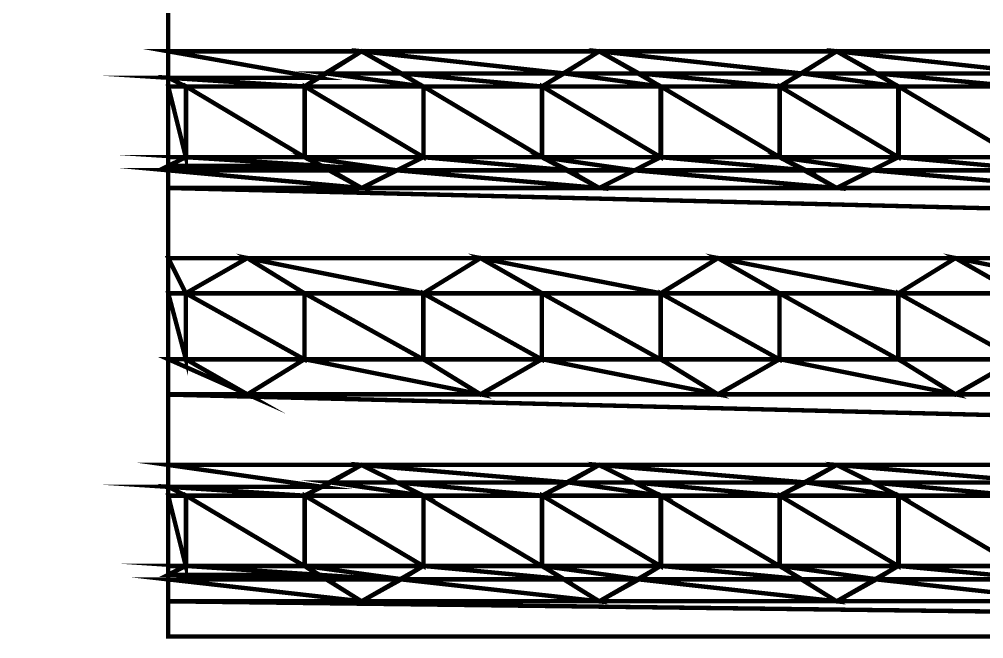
# Model space of a CAD drawing. Header units: metres. Extents: x 3290 to 4536, y 1562 to 1983.
# Drawn here: x 4195.93 to 4201.71, y 1671.54 to 1675.25 of the extents above; entities that cross this region are included whole.
import ezdxf

# ---------------------------------------------------------------- set-up
doc = ezdxf.new("R2010")
doc.units = ezdxf.units.M
for name, color, linetype in [('C00-00-00-BLACK', 7, 'Continuous'), ('C62-64-65', 252, 'Continuous'), ('C93-95-97', 253, 'Continuous')]:
    doc.layers.add(name, color=color, linetype=linetype)

msp = doc.modelspace()

# ---------------------------------------------------------------- linework, layer by layer
at = {"layer": 'C00-00-00-BLACK', "const_width": 0.0263}
for points in [[(4196.8216, 1671.552), (4196.8216, 1679.9252)], [(4197.6378, 1674.8439), (4197.9794, 1675.0545)], [(4197.9794, 1675.0545), (4198.3496, 1674.8439)], [(4199.0595, 1674.8439), (4199.403, 1675.0545)], [(4199.403, 1675.0545), (4199.7706, 1674.8439)], [(4200.4831, 1674.8439), (4200.8247, 1675.0545)], [(4200.8247, 1675.0545), (4201.1942, 1674.8439)], [(4196.8216, 1674.8961), (4196.9266, 1674.8439)], [(4196.9266, 1674.8439), (4196.9266, 1674.4209)], [(4197.6378, 1674.8439), (4197.6378, 1674.4209)], [(4198.3496, 1674.8439), (4198.3496, 1674.4209)], [(4199.0595, 1674.8439), (4199.0595, 1674.4209)], [(4199.7706, 1674.8439), (4199.7706, 1674.4209)], [(4200.4831, 1674.8439), (4200.4831, 1674.4209)], [(4201.1942, 1674.8439), (4201.1942, 1674.4209)], [(4196.8216, 1674.3688), (4196.9266, 1674.4209)], [(4197.6378, 1674.4209), (4197.9794, 1674.2365)], [(4197.9794, 1674.2365), (4198.3496, 1674.4209)], [(4199.0595, 1674.4209), (4199.403, 1674.2365)], [(4199.403, 1674.2365), (4199.7706, 1674.4209)], [(4200.4831, 1674.4209), (4200.8247, 1674.2365)], [(4200.8247, 1674.2365), (4201.1942, 1674.4209)], [(4196.9266, 1673.606), (4197.2949, 1673.8166)], [(4197.2949, 1673.8166), (4197.6378, 1673.606)], [(4198.3496, 1673.606), (4198.6918, 1673.8166)], [(4198.6918, 1673.8166), (4199.0595, 1673.606)], [(4199.7706, 1673.606), (4200.1141, 1673.8166)], [(4200.1141, 1673.8166), (4200.4831, 1673.606)], [(4201.1942, 1673.606), (4201.5358, 1673.8166)], [(4201.5358, 1673.8166), (4201.906, 1673.606)], [(4196.9266, 1673.606), (4196.9266, 1673.2116)], [(4197.6378, 1673.606), (4197.6378, 1673.2116)], [(4198.3496, 1673.606), (4198.3496, 1673.2116)], [(4199.0595, 1673.606), (4199.0595, 1673.2116)], [(4199.7706, 1673.606), (4199.7706, 1673.2116)], [(4200.4831, 1673.606), (4200.4831, 1673.2116)], [(4201.1942, 1673.606), (4201.1942, 1673.2116)], [(4196.9266, 1673.2116), (4197.2949, 1672.9998)], [(4197.2949, 1672.9998), (4197.6378, 1673.2116)], [(4198.3496, 1673.2116), (4198.6918, 1672.9998)], [(4198.6918, 1672.9998), (4199.0595, 1673.2116)], [(4199.7706, 1673.2116), (4200.1141, 1672.9998)], [(4200.1141, 1672.9998), (4200.4831, 1673.2116)], [(4201.1942, 1673.2116), (4201.5358, 1672.9998)], [(4201.5358, 1672.9998), (4201.906, 1673.2116)], [(4197.6378, 1672.3949), (4197.9794, 1672.5787)], [(4197.9794, 1672.5787), (4198.3496, 1672.3949)], [(4199.0595, 1672.3949), (4199.403, 1672.5787)], [(4199.403, 1672.5787), (4199.7706, 1672.3949)], [(4200.4831, 1672.3949), (4200.8247, 1672.5787)], [(4200.8247, 1672.5787), (4201.1942, 1672.3949)], [(4196.8216, 1672.4477), (4196.9266, 1672.3949)], [(4196.9266, 1672.3949), (4196.9266, 1671.9744)], [(4197.6378, 1672.3949), (4197.6378, 1671.9744)], [(4198.3496, 1672.3949), (4198.3496, 1671.9744)], [(4199.0595, 1672.3949), (4199.0595, 1671.9744)], [(4199.7706, 1672.3949), (4199.7706, 1671.9744)], [(4200.4831, 1672.3949), (4200.4831, 1671.9744)], [(4201.1942, 1672.3949), (4201.1942, 1671.9744)], [(4196.8216, 1671.9216), (4196.9266, 1671.9744)], [(4197.6378, 1671.9744), (4197.9794, 1671.7626)], [(4197.9794, 1671.7626), (4198.3496, 1671.9744)], [(4199.0595, 1671.9744), (4199.403, 1671.7626)], [(4199.403, 1671.7626), (4199.7706, 1671.9744)], [(4200.4831, 1671.9744), (4200.8247, 1671.7626)], [(4200.8247, 1671.7626), (4201.1942, 1671.9744)], [(4213.812, 1671.552), (4196.8216, 1671.552)]]:
    msp.add_lwpolyline(points, dxfattribs=at)
at = {"layer": 'C62-64-65', "const_width": 0.0263}
for points in [[(4197.9794, 1675.0545), (4198.2166, 1674.9222), (4197.7701, 1674.9222), (4197.9794, 1675.0545)], [(4199.403, 1675.0545), (4199.6402, 1674.9222), (4199.1905, 1674.9222), (4199.403, 1675.0545)], [(4200.8247, 1675.0545), (4201.0625, 1674.9222), (4200.6141, 1674.9222), (4200.8247, 1675.0545)], [(4196.8216, 1674.8439), (4196.9266, 1674.4209), (4196.8216, 1674.4209), (4196.8216, 1674.8439)], [(4198.2166, 1674.9222), (4197.7701, 1674.9222), (4198.3477, 1674.8439), (4198.2166, 1674.9222)], [(4197.7701, 1674.9222), (4198.3477, 1674.8439), (4197.6365, 1674.8439), (4197.7701, 1674.9222)], [(4199.6402, 1674.9222), (4199.1924, 1674.9222), (4199.7706, 1674.8439), (4199.6402, 1674.9222)], [(4199.1924, 1674.9222), (4199.7706, 1674.8439), (4199.0595, 1674.8439), (4199.1924, 1674.9222)], [(4201.0625, 1674.9222), (4200.616, 1674.9222), (4201.1942, 1674.8439), (4201.0625, 1674.9222)], [(4200.616, 1674.9222), (4201.1942, 1674.8439), (4200.4831, 1674.8439), (4200.616, 1674.9222)], [(4196.8216, 1674.8961), (4196.9266, 1674.8439), (4196.8216, 1674.8439), (4196.8216, 1674.8961)], [(4196.9266, 1674.8439), (4196.8216, 1674.8439), (4196.9266, 1674.4209), (4196.9266, 1674.8439)], [(4198.3496, 1674.8439), (4197.6396, 1674.8439), (4198.3496, 1674.4209), (4198.3496, 1674.8439)], [(4197.6396, 1674.8439), (4198.3496, 1674.4209), (4197.6396, 1674.4209), (4197.6396, 1674.8439)], [(4199.7706, 1674.8439), (4199.0613, 1674.8439), (4199.7706, 1674.4209), (4199.7706, 1674.8439)], [(4199.0613, 1674.8439), (4199.7706, 1674.4209), (4199.0613, 1674.4209), (4199.0613, 1674.8439)], [(4201.1942, 1674.8439), (4200.4837, 1674.8439), (4201.1942, 1674.4209), (4201.1942, 1674.8439)], [(4200.4837, 1674.8439), (4201.1942, 1674.4209), (4200.4837, 1674.4209), (4200.4837, 1674.8439)], [(4196.8216, 1674.4209), (4196.9266, 1674.4209), (4196.8216, 1674.3688), (4196.8216, 1674.4209)], [(4198.3496, 1674.4209), (4197.6378, 1674.4209), (4198.1918, 1674.3421), (4198.3496, 1674.4209)], [(4197.6378, 1674.4209), (4198.1918, 1674.3421), (4197.7974, 1674.3421), (4197.6378, 1674.4209)], [(4199.7706, 1674.4209), (4199.0595, 1674.4209), (4199.6135, 1674.3421), (4199.7706, 1674.4209)], [(4199.0595, 1674.4209), (4199.6135, 1674.3421), (4199.2191, 1674.3421), (4199.0595, 1674.4209)], [(4201.1942, 1674.4209), (4200.4831, 1674.4209), (4201.0371, 1674.3421), (4201.1942, 1674.4209)], [(4200.4831, 1674.4209), (4201.0371, 1674.3421), (4200.6421, 1674.3421), (4200.4831, 1674.4209)], [(4197.7955, 1674.3421), (4198.1899, 1674.3421), (4197.9794, 1674.2365), (4197.7955, 1674.3421)], [(4199.2191, 1674.3421), (4199.6135, 1674.3421), (4199.403, 1674.2365), (4199.2191, 1674.3421)], [(4200.6408, 1674.3421), (4201.0371, 1674.3421), (4200.8247, 1674.2365), (4200.6408, 1674.3421)], [(4197.2949, 1673.8166), (4197.6378, 1673.606), (4196.9266, 1673.606), (4197.2949, 1673.8166)], [(4198.6918, 1673.8166), (4199.0595, 1673.606), (4198.3496, 1673.606), (4198.6918, 1673.8166)], [(4200.1141, 1673.8166), (4200.4831, 1673.606), (4199.7706, 1673.606), (4200.1141, 1673.8166)], [(4201.5358, 1673.8166), (4201.906, 1673.606), (4201.1942, 1673.606), (4201.5358, 1673.8166)], [(4197.6378, 1673.606), (4196.9266, 1673.606), (4197.6378, 1673.2098), (4197.6378, 1673.606)], [(4196.9266, 1673.606), (4197.6378, 1673.2098), (4196.9266, 1673.2098), (4196.9266, 1673.606)], [(4199.0595, 1673.606), (4198.3477, 1673.606), (4199.0595, 1673.2098), (4199.0595, 1673.606)], [(4198.3477, 1673.606), (4199.0595, 1673.2098), (4198.3477, 1673.2098), (4198.3477, 1673.606)], [(4200.4831, 1673.606), (4199.7706, 1673.606), (4200.4831, 1673.2098), (4200.4831, 1673.606)], [(4199.7706, 1673.606), (4200.4831, 1673.2098), (4199.7706, 1673.2098), (4199.7706, 1673.606)], [(4201.906, 1673.606), (4201.1942, 1673.606), (4201.906, 1673.2098), (4201.906, 1673.606)], [(4201.1942, 1673.606), (4201.906, 1673.2098), (4201.1942, 1673.2098), (4201.1942, 1673.606)], [(4196.9266, 1673.2116), (4197.6378, 1673.2116), (4197.2949, 1672.9998), (4196.9266, 1673.2116)], [(4198.3496, 1673.2116), (4199.0595, 1673.2116), (4198.6918, 1672.9998), (4198.3496, 1673.2116)], [(4199.7706, 1673.2116), (4200.4831, 1673.2116), (4200.1141, 1672.9998), (4199.7706, 1673.2116)], [(4201.1942, 1673.2116), (4201.906, 1673.2116), (4201.5358, 1672.9998), (4201.1942, 1673.2116)], [(4197.9794, 1672.5787), (4198.1899, 1672.4738), (4197.7955, 1672.4738), (4197.9794, 1672.5787)], [(4199.403, 1672.5787), (4199.6135, 1672.4738), (4199.2191, 1672.4738), (4199.403, 1672.5787)], [(4200.8247, 1672.5787), (4201.0371, 1672.4738), (4200.6408, 1672.4738), (4200.8247, 1672.5787)], [(4196.8216, 1672.3949), (4196.9266, 1671.9732), (4196.8216, 1671.9732), (4196.8216, 1672.3949)], [(4196.8216, 1672.4477), (4196.9266, 1672.3949), (4196.8216, 1672.3949), (4196.8216, 1672.4477)], [(4197.7955, 1672.4738), (4198.3477, 1672.3949), (4197.6365, 1672.3949), (4197.7955, 1672.4738)], [(4198.1899, 1672.4738), (4197.7955, 1672.4738), (4198.3477, 1672.3949), (4198.1899, 1672.4738)], [(4199.2191, 1672.4738), (4199.7706, 1672.3949), (4199.0595, 1672.3949), (4199.2191, 1672.4738)], [(4199.6135, 1672.4738), (4199.2191, 1672.4738), (4199.7706, 1672.3949), (4199.6135, 1672.4738)], [(4200.6421, 1672.4738), (4201.1942, 1672.3949), (4200.4831, 1672.3949), (4200.6421, 1672.4738)], [(4201.0371, 1672.4738), (4200.6421, 1672.4738), (4201.1942, 1672.3949), (4201.0371, 1672.4738)], [(4196.9266, 1672.3949), (4196.8216, 1672.3949), (4196.9266, 1671.9732), (4196.9266, 1672.3949)], [(4198.3496, 1672.3949), (4197.6396, 1672.3949), (4198.3496, 1671.9732), (4198.3496, 1672.3949)], [(4197.6396, 1672.3949), (4198.3496, 1671.9732), (4197.6396, 1671.9732), (4197.6396, 1672.3949)], [(4199.7706, 1672.3949), (4199.0613, 1672.3949), (4199.7706, 1671.9732), (4199.7706, 1672.3949)], [(4199.0613, 1672.3949), (4199.7706, 1671.9732), (4199.0613, 1671.9732), (4199.0613, 1672.3949)], [(4201.1942, 1672.3949), (4200.4837, 1672.3949), (4201.1942, 1671.9732), (4201.1942, 1672.3949)], [(4200.4837, 1672.3949), (4201.1942, 1671.9732), (4200.4837, 1671.9732), (4200.4837, 1672.3949)], [(4196.8216, 1671.9744), (4196.9266, 1671.9744), (4196.8216, 1671.9216), (4196.8216, 1671.9744)], [(4198.3496, 1671.9744), (4197.6378, 1671.9744), (4198.2185, 1671.8949), (4198.3496, 1671.9744)], [(4197.6378, 1671.9744), (4198.2185, 1671.8949), (4197.7713, 1671.8949), (4197.6378, 1671.9744)], [(4199.7706, 1671.9744), (4199.0595, 1671.9744), (4199.6402, 1671.8949), (4199.7706, 1671.9744)], [(4199.0595, 1671.9744), (4199.6402, 1671.8949), (4199.1924, 1671.8949), (4199.0595, 1671.9744)], [(4201.1942, 1671.9744), (4200.4831, 1671.9744), (4201.0625, 1671.8949), (4201.1942, 1671.9744)], [(4200.4831, 1671.9744), (4201.0625, 1671.8949), (4200.616, 1671.8949), (4200.4831, 1671.9744)], [(4197.7701, 1671.8937), (4198.2166, 1671.8937), (4197.9794, 1671.7626), (4197.7701, 1671.8937)], [(4199.1905, 1671.8937), (4199.6402, 1671.8937), (4199.403, 1671.7626), (4199.1905, 1671.8937)], [(4200.6141, 1671.8937), (4201.0625, 1671.8937), (4200.8247, 1671.7626), (4200.6141, 1671.8937)]]:
    msp.add_lwpolyline(points, close=True, dxfattribs=at)
at = {"layer": 'C62-64-65'}
for points in [[(4197.9794, 1675.0545), (4198.2166, 1674.9222), (4197.7701, 1674.9222), (4197.9794, 1675.0545)], [(4199.403, 1675.0545), (4199.6402, 1674.9222), (4199.1905, 1674.9222), (4199.403, 1675.0545)], [(4200.8247, 1675.0545), (4201.0625, 1674.9222), (4200.6141, 1674.9222), (4200.8247, 1675.0545)], [(4196.8216, 1674.8961), (4196.9266, 1674.8439), (4196.8216, 1674.8439), (4196.8216, 1674.8961)], [(4197.7701, 1674.9222), (4198.3477, 1674.8439), (4197.6365, 1674.8439), (4197.7701, 1674.9222)], [(4198.2166, 1674.9222), (4197.7701, 1674.9222), (4198.3477, 1674.8439), (4198.2166, 1674.9222)], [(4199.1924, 1674.9222), (4199.7706, 1674.8439), (4199.0595, 1674.8439), (4199.1924, 1674.9222)], [(4199.6402, 1674.9222), (4199.1924, 1674.9222), (4199.7706, 1674.8439), (4199.6402, 1674.9222)], [(4200.616, 1674.9222), (4201.1942, 1674.8439), (4200.4831, 1674.8439), (4200.616, 1674.9222)], [(4201.0625, 1674.9222), (4200.616, 1674.9222), (4201.1942, 1674.8439), (4201.0625, 1674.9222)], [(4196.9266, 1674.8439), (4196.8216, 1674.8439), (4196.9266, 1674.4209), (4196.9266, 1674.8439)], [(4196.8216, 1674.8439), (4196.9266, 1674.4209), (4196.8216, 1674.4209), (4196.8216, 1674.8439)], [(4198.3496, 1674.8439), (4197.6396, 1674.8439), (4198.3496, 1674.4209), (4198.3496, 1674.8439)], [(4197.6396, 1674.8439), (4198.3496, 1674.4209), (4197.6396, 1674.4209), (4197.6396, 1674.8439)], [(4199.7706, 1674.8439), (4199.0613, 1674.8439), (4199.7706, 1674.4209), (4199.7706, 1674.8439)], [(4199.0613, 1674.8439), (4199.7706, 1674.4209), (4199.0613, 1674.4209), (4199.0613, 1674.8439)], [(4201.1942, 1674.8439), (4200.4837, 1674.8439), (4201.1942, 1674.4209), (4201.1942, 1674.8439)], [(4200.4837, 1674.8439), (4201.1942, 1674.4209), (4200.4837, 1674.4209), (4200.4837, 1674.8439)], [(4196.8216, 1674.4209), (4196.9266, 1674.4209), (4196.8216, 1674.3688), (4196.8216, 1674.4209)], [(4198.3496, 1674.4209), (4197.6378, 1674.4209), (4198.1918, 1674.3421), (4198.3496, 1674.4209)], [(4197.6378, 1674.4209), (4198.1918, 1674.3421), (4197.7974, 1674.3421), (4197.6378, 1674.4209)], [(4199.7706, 1674.4209), (4199.0595, 1674.4209), (4199.6135, 1674.3421), (4199.7706, 1674.4209)], [(4199.0595, 1674.4209), (4199.6135, 1674.3421), (4199.2191, 1674.3421), (4199.0595, 1674.4209)], [(4201.1942, 1674.4209), (4200.4831, 1674.4209), (4201.0371, 1674.3421), (4201.1942, 1674.4209)], [(4200.4831, 1674.4209), (4201.0371, 1674.3421), (4200.6421, 1674.3421), (4200.4831, 1674.4209)], [(4197.7955, 1674.3421), (4198.1899, 1674.3421), (4197.9794, 1674.2365), (4197.7955, 1674.3421)], [(4199.2191, 1674.3421), (4199.6135, 1674.3421), (4199.403, 1674.2365), (4199.2191, 1674.3421)], [(4200.6408, 1674.3421), (4201.0371, 1674.3421), (4200.8247, 1674.2365), (4200.6408, 1674.3421)], [(4197.2949, 1673.8166), (4197.6378, 1673.606), (4196.9266, 1673.606), (4197.2949, 1673.8166)], [(4198.6918, 1673.8166), (4199.0595, 1673.606), (4198.3496, 1673.606), (4198.6918, 1673.8166)], [(4200.1141, 1673.8166), (4200.4831, 1673.606), (4199.7706, 1673.606), (4200.1141, 1673.8166)], [(4201.5358, 1673.8166), (4201.906, 1673.606), (4201.1942, 1673.606), (4201.5358, 1673.8166)], [(4197.6378, 1673.606), (4196.9266, 1673.606), (4197.6378, 1673.2098), (4197.6378, 1673.606)], [(4196.9266, 1673.606), (4197.6378, 1673.2098), (4196.9266, 1673.2098), (4196.9266, 1673.606)], [(4199.0595, 1673.606), (4198.3477, 1673.606), (4199.0595, 1673.2098), (4199.0595, 1673.606)], [(4198.3477, 1673.606), (4199.0595, 1673.2098), (4198.3477, 1673.2098), (4198.3477, 1673.606)], [(4200.4831, 1673.606), (4199.7706, 1673.606), (4200.4831, 1673.2098), (4200.4831, 1673.606)], [(4199.7706, 1673.606), (4200.4831, 1673.2098), (4199.7706, 1673.2098), (4199.7706, 1673.606)], [(4201.906, 1673.606), (4201.1942, 1673.606), (4201.906, 1673.2098), (4201.906, 1673.606)], [(4201.1942, 1673.606), (4201.906, 1673.2098), (4201.1942, 1673.2098), (4201.1942, 1673.606)], [(4196.9266, 1673.2116), (4197.6378, 1673.2116), (4197.2949, 1672.9998), (4196.9266, 1673.2116)], [(4198.3496, 1673.2116), (4199.0595, 1673.2116), (4198.6918, 1672.9998), (4198.3496, 1673.2116)], [(4199.7706, 1673.2116), (4200.4831, 1673.2116), (4200.1141, 1672.9998), (4199.7706, 1673.2116)], [(4201.1942, 1673.2116), (4201.906, 1673.2116), (4201.5358, 1672.9998), (4201.1942, 1673.2116)], [(4197.9794, 1672.5787), (4198.1899, 1672.4738), (4197.7955, 1672.4738), (4197.9794, 1672.5787)], [(4199.403, 1672.5787), (4199.6135, 1672.4738), (4199.2191, 1672.4738), (4199.403, 1672.5787)], [(4200.8247, 1672.5787), (4201.0371, 1672.4738), (4200.6408, 1672.4738), (4200.8247, 1672.5787)], [(4197.7955, 1672.4738), (4198.3477, 1672.3949), (4197.6365, 1672.3949), (4197.7955, 1672.4738)], [(4198.1899, 1672.4738), (4197.7955, 1672.4738), (4198.3477, 1672.3949), (4198.1899, 1672.4738)], [(4199.2191, 1672.4738), (4199.7706, 1672.3949), (4199.0595, 1672.3949), (4199.2191, 1672.4738)], [(4199.6135, 1672.4738), (4199.2191, 1672.4738), (4199.7706, 1672.3949), (4199.6135, 1672.4738)], [(4200.6421, 1672.4738), (4201.1942, 1672.3949), (4200.4831, 1672.3949), (4200.6421, 1672.4738)], [(4201.0371, 1672.4738), (4200.6421, 1672.4738), (4201.1942, 1672.3949), (4201.0371, 1672.4738)], [(4196.8216, 1672.4477), (4196.9266, 1672.3949), (4196.8216, 1672.3949), (4196.8216, 1672.4477)], [(4196.9266, 1672.3949), (4196.8216, 1672.3949), (4196.9266, 1671.9732), (4196.9266, 1672.3949)], [(4196.8216, 1672.3949), (4196.9266, 1671.9732), (4196.8216, 1671.9732), (4196.8216, 1672.3949)], [(4198.3496, 1672.3949), (4197.6396, 1672.3949), (4198.3496, 1671.9732), (4198.3496, 1672.3949)], [(4197.6396, 1672.3949), (4198.3496, 1671.9732), (4197.6396, 1671.9732), (4197.6396, 1672.3949)], [(4199.7706, 1672.3949), (4199.0613, 1672.3949), (4199.7706, 1671.9732), (4199.7706, 1672.3949)], [(4199.0613, 1672.3949), (4199.7706, 1671.9732), (4199.0613, 1671.9732), (4199.0613, 1672.3949)], [(4201.1942, 1672.3949), (4200.4837, 1672.3949), (4201.1942, 1671.9732), (4201.1942, 1672.3949)], [(4200.4837, 1672.3949), (4201.1942, 1671.9732), (4200.4837, 1671.9732), (4200.4837, 1672.3949)], [(4196.8216, 1671.9744), (4196.9266, 1671.9744), (4196.8216, 1671.9216), (4196.8216, 1671.9744)], [(4198.3496, 1671.9744), (4197.6378, 1671.9744), (4198.2185, 1671.8949), (4198.3496, 1671.9744)], [(4197.6378, 1671.9744), (4198.2185, 1671.8949), (4197.7713, 1671.8949), (4197.6378, 1671.9744)], [(4199.7706, 1671.9744), (4199.0595, 1671.9744), (4199.6402, 1671.8949), (4199.7706, 1671.9744)], [(4199.0595, 1671.9744), (4199.6402, 1671.8949), (4199.1924, 1671.8949), (4199.0595, 1671.9744)], [(4201.1942, 1671.9744), (4200.4831, 1671.9744), (4201.0625, 1671.8949), (4201.1942, 1671.9744)], [(4200.4831, 1671.9744), (4201.0625, 1671.8949), (4200.616, 1671.8949), (4200.4831, 1671.9744)], [(4197.7701, 1671.8937), (4198.2166, 1671.8937), (4197.9794, 1671.7626), (4197.7701, 1671.8937)], [(4199.1905, 1671.8937), (4199.6402, 1671.8937), (4199.403, 1671.7626), (4199.1905, 1671.8937)], [(4200.6141, 1671.8937), (4201.0625, 1671.8937), (4200.8247, 1671.7626), (4200.6141, 1671.8937)]]:
    msp.add_lwpolyline(points, close=True, dxfattribs=at)
at = {"layer": 'C93-95-97', "const_width": 0.0263}
for points in [[(4196.8216, 1675.4482), (4213.812, 1675.0545), (4196.8216, 1675.0545), (4196.8216, 1675.4482)], [(4197.9794, 1675.0545), (4196.8216, 1675.0545), (4197.7167, 1674.8961), (4197.9794, 1675.0545)], [(4196.8216, 1675.0545), (4197.7167, 1674.8961), (4196.8216, 1674.8961), (4196.8216, 1675.0545)], [(4199.403, 1675.0545), (4197.9794, 1675.0545), (4199.1924, 1674.9222), (4199.403, 1675.0545)], [(4197.9794, 1675.0545), (4199.1924, 1674.9222), (4198.2185, 1674.9222), (4197.9794, 1675.0545)], [(4200.8247, 1675.0545), (4199.4011, 1675.0545), (4200.6141, 1674.9222), (4200.8247, 1675.0545)], [(4199.4011, 1675.0545), (4200.6141, 1674.9222), (4199.6402, 1674.9222), (4199.4011, 1675.0545)], [(4202.2482, 1675.0545), (4200.8247, 1675.0545), (4202.0377, 1674.9222), (4202.2482, 1675.0545)], [(4200.8247, 1675.0545), (4202.0377, 1674.9222), (4201.0625, 1674.9222), (4200.8247, 1675.0545)], [(4199.1905, 1674.9222), (4198.2166, 1674.9222), (4199.0595, 1674.8439), (4199.1905, 1674.9222)], [(4198.2166, 1674.9222), (4199.0595, 1674.8439), (4198.3477, 1674.8439), (4198.2166, 1674.9222)], [(4200.6141, 1674.9222), (4199.6402, 1674.9222), (4200.4831, 1674.8439), (4200.6141, 1674.9222)], [(4199.6402, 1674.9222), (4200.4831, 1674.8439), (4199.7706, 1674.8439), (4199.6402, 1674.9222)], [(4202.0377, 1674.9222), (4201.0625, 1674.9222), (4201.906, 1674.8439), (4202.0377, 1674.9222)], [(4201.0625, 1674.9222), (4201.906, 1674.8439), (4201.1942, 1674.8439), (4201.0625, 1674.9222)], [(4197.7167, 1674.8961), (4196.8216, 1674.8961), (4197.6378, 1674.8439), (4197.7167, 1674.8961)], [(4196.8216, 1674.8961), (4197.6378, 1674.8439), (4196.9266, 1674.8439), (4196.8216, 1674.8961)], [(4197.6378, 1674.8439), (4196.9285, 1674.8439), (4197.6378, 1674.4209), (4197.6378, 1674.8439)], [(4196.9285, 1674.8439), (4197.6378, 1674.4209), (4196.9285, 1674.4209), (4196.9285, 1674.8439)], [(4199.0595, 1674.8439), (4198.3496, 1674.8439), (4199.0595, 1674.4209), (4199.0595, 1674.8439)], [(4198.3496, 1674.8439), (4199.0595, 1674.4209), (4198.3496, 1674.4209), (4198.3496, 1674.8439)], [(4200.4831, 1674.8439), (4199.7725, 1674.8439), (4200.4831, 1674.4209), (4200.4831, 1674.8439)], [(4199.7725, 1674.8439), (4200.4831, 1674.4209), (4199.7725, 1674.4209), (4199.7725, 1674.8439)], [(4201.906, 1674.8439), (4201.1961, 1674.8439), (4201.906, 1674.4209), (4201.906, 1674.8439)], [(4201.1961, 1674.8439), (4201.906, 1674.4209), (4201.1961, 1674.4209), (4201.1961, 1674.8439)], [(4197.6378, 1674.4209), (4196.9266, 1674.4209), (4197.7434, 1674.3688), (4197.6378, 1674.4209)], [(4196.9266, 1674.4209), (4197.7434, 1674.3688), (4196.8216, 1674.3688), (4196.9266, 1674.4209)], [(4199.0595, 1674.4209), (4198.3477, 1674.4209), (4199.2172, 1674.3421), (4199.0595, 1674.4209)], [(4198.3477, 1674.4209), (4199.2172, 1674.3421), (4198.1899, 1674.3421), (4198.3477, 1674.4209)], [(4200.4831, 1674.4209), (4199.7706, 1674.4209), (4200.6408, 1674.3421), (4200.4831, 1674.4209)], [(4199.7706, 1674.4209), (4200.6408, 1674.3421), (4199.6135, 1674.3421), (4199.7706, 1674.4209)], [(4201.906, 1674.4209), (4201.1942, 1674.4209), (4202.0638, 1674.3421), (4201.906, 1674.4209)], [(4201.1942, 1674.4209), (4202.0638, 1674.3421), (4201.0371, 1674.3421), (4201.1942, 1674.4209)], [(4197.7955, 1674.3421), (4196.8216, 1674.3421), (4197.9794, 1674.2365), (4197.7955, 1674.3421)], [(4196.8216, 1674.3688), (4197.7955, 1674.3421), (4196.8216, 1674.3421), (4196.8216, 1674.3688)], [(4197.7434, 1674.3688), (4196.8216, 1674.3688), (4197.7955, 1674.3421), (4197.7434, 1674.3688)], [(4196.8216, 1674.3421), (4197.9794, 1674.2365), (4196.8216, 1674.2365), (4196.8216, 1674.3421)], [(4199.2191, 1674.3421), (4198.1918, 1674.3421), (4199.403, 1674.2365), (4199.2191, 1674.3421)], [(4198.1918, 1674.3421), (4199.403, 1674.2365), (4197.9812, 1674.2365), (4198.1918, 1674.3421)], [(4200.6408, 1674.3421), (4199.6135, 1674.3421), (4200.8247, 1674.2365), (4200.6408, 1674.3421)], [(4199.6135, 1674.3421), (4200.8247, 1674.2365), (4199.403, 1674.2365), (4199.6135, 1674.3421)], [(4202.0638, 1674.3421), (4201.0371, 1674.3421), (4202.2482, 1674.2365), (4202.0638, 1674.3421)], [(4201.0371, 1674.3421), (4202.2482, 1674.2365), (4200.8265, 1674.2365), (4201.0371, 1674.3421)], [(4196.8216, 1674.2365), (4213.812, 1673.8166), (4196.8216, 1673.8166), (4196.8216, 1674.2365)], [(4213.812, 1674.2365), (4196.8216, 1674.2365), (4213.812, 1673.8166), (4213.812, 1674.2365)], [(4196.8216, 1673.8166), (4196.9266, 1673.606), (4196.8216, 1673.606), (4196.8216, 1673.8166)], [(4197.2962, 1673.8166), (4198.3496, 1673.606), (4197.6378, 1673.606), (4197.2962, 1673.8166)], [(4198.6918, 1673.8166), (4199.7725, 1673.606), (4199.0613, 1673.606), (4198.6918, 1673.8166)], [(4200.1135, 1673.8166), (4201.1942, 1673.606), (4200.4831, 1673.606), (4200.1135, 1673.8166)], [(4201.5377, 1673.8166), (4202.5911, 1673.606), (4201.906, 1673.606), (4201.5377, 1673.8166)], [(4197.2949, 1673.8166), (4196.8216, 1673.8166), (4196.9266, 1673.606), (4197.2949, 1673.8166)], [(4198.6918, 1673.8166), (4197.2962, 1673.8166), (4198.3496, 1673.606), (4198.6918, 1673.8166)], [(4200.1141, 1673.8166), (4198.6918, 1673.8166), (4199.7725, 1673.606), (4200.1141, 1673.8166)], [(4201.5358, 1673.8166), (4200.1135, 1673.8166), (4201.1942, 1673.606), (4201.5358, 1673.8166)], [(4202.9594, 1673.8166), (4201.5377, 1673.8166), (4202.5911, 1673.606), (4202.9594, 1673.8166)], [(4196.8216, 1673.606), (4196.9266, 1673.2116), (4196.8216, 1673.2116), (4196.8216, 1673.606)], [(4196.9266, 1673.606), (4196.8216, 1673.606), (4196.9266, 1673.2116), (4196.9266, 1673.606)], [(4198.3496, 1673.606), (4197.6378, 1673.606), (4198.3496, 1673.2098), (4198.3496, 1673.606)], [(4197.6378, 1673.606), (4198.3496, 1673.2098), (4197.6378, 1673.2098), (4197.6378, 1673.606)], [(4199.7706, 1673.606), (4199.0595, 1673.606), (4199.7706, 1673.2098), (4199.7706, 1673.606)], [(4199.0595, 1673.606), (4199.7706, 1673.2098), (4199.0595, 1673.2098), (4199.0595, 1673.606)], [(4201.1942, 1673.606), (4200.4831, 1673.606), (4201.1942, 1673.2098), (4201.1942, 1673.606)], [(4200.4831, 1673.606), (4201.1942, 1673.2098), (4200.4831, 1673.2098), (4200.4831, 1673.606)], [(4196.9266, 1673.2116), (4196.8216, 1673.2116), (4197.2949, 1673.0017), (4196.9266, 1673.2116)], [(4196.8216, 1673.2116), (4197.2949, 1673.0017), (4196.8216, 1673.0017), (4196.8216, 1673.2116)], [(4197.6378, 1673.2116), (4198.6918, 1673.0017), (4197.2962, 1673.0017), (4197.6378, 1673.2116)], [(4198.3496, 1673.2116), (4197.6378, 1673.2116), (4198.6918, 1673.0017), (4198.3496, 1673.2116)], [(4199.0595, 1673.2116), (4200.1135, 1673.0017), (4198.6918, 1673.0017), (4199.0595, 1673.2116)], [(4199.7706, 1673.2116), (4199.0595, 1673.2116), (4200.1135, 1673.0017), (4199.7706, 1673.2116)], [(4200.4831, 1673.2116), (4201.5358, 1673.0017), (4200.1141, 1673.0017), (4200.4831, 1673.2116)], [(4201.1942, 1673.2116), (4200.4831, 1673.2116), (4201.5358, 1673.0017), (4201.1942, 1673.2116)], [(4201.9041, 1673.2116), (4202.9575, 1673.0017), (4201.5358, 1673.0017), (4201.9041, 1673.2116)], [(4196.8216, 1672.9998), (4213.812, 1672.5787), (4196.8216, 1672.5787), (4196.8216, 1672.9998)], [(4213.812, 1672.9998), (4196.8216, 1672.9998), (4213.812, 1672.5787), (4213.812, 1672.9998)], [(4197.9794, 1672.5787), (4196.8216, 1672.5787), (4197.7434, 1672.4477), (4197.9794, 1672.5787)], [(4196.8216, 1672.5787), (4197.7434, 1672.4477), (4196.8216, 1672.4477), (4196.8216, 1672.5787)], [(4199.403, 1672.5787), (4197.9794, 1672.5787), (4199.2191, 1672.4738), (4199.403, 1672.5787)], [(4197.9794, 1672.5787), (4199.2191, 1672.4738), (4198.1899, 1672.4738), (4197.9794, 1672.5787)], [(4200.8247, 1672.5787), (4199.4011, 1672.5787), (4200.6408, 1672.4738), (4200.8247, 1672.5787)], [(4199.4011, 1672.5787), (4200.6408, 1672.4738), (4199.6116, 1672.4738), (4199.4011, 1672.5787)], [(4202.2482, 1672.5787), (4200.8247, 1672.5787), (4202.0638, 1672.4738), (4202.2482, 1672.5787)], [(4200.8247, 1672.5787), (4202.0638, 1672.4738), (4201.0352, 1672.4738), (4200.8247, 1672.5787)], [(4197.7434, 1672.4477), (4196.8216, 1672.4477), (4197.6378, 1672.3949), (4197.7434, 1672.4477)], [(4196.8216, 1672.4477), (4197.6378, 1672.3949), (4196.9266, 1672.3949), (4196.8216, 1672.4477)], [(4199.2191, 1672.4738), (4198.1918, 1672.4738), (4199.0613, 1672.3949), (4199.2191, 1672.4738)], [(4198.1918, 1672.4738), (4199.0613, 1672.3949), (4198.3496, 1672.3949), (4198.1918, 1672.4738)], [(4200.6408, 1672.4738), (4199.6135, 1672.4738), (4200.4831, 1672.3949), (4200.6408, 1672.4738)], [(4199.6135, 1672.4738), (4200.4831, 1672.3949), (4199.7706, 1672.3949), (4199.6135, 1672.4738)], [(4202.0638, 1672.4738), (4201.0371, 1672.4738), (4201.906, 1672.3949), (4202.0638, 1672.4738)], [(4201.0371, 1672.4738), (4201.906, 1672.3949), (4201.1942, 1672.3949), (4201.0371, 1672.4738)], [(4197.6378, 1672.3949), (4196.9285, 1672.3949), (4197.6378, 1671.9732), (4197.6378, 1672.3949)], [(4196.9285, 1672.3949), (4197.6378, 1671.9732), (4196.9285, 1671.9732), (4196.9285, 1672.3949)], [(4199.0595, 1672.3949), (4198.3496, 1672.3949), (4199.0595, 1671.9732), (4199.0595, 1672.3949)], [(4198.3496, 1672.3949), (4199.0595, 1671.9732), (4198.3496, 1671.9732), (4198.3496, 1672.3949)], [(4200.4831, 1672.3949), (4199.7725, 1672.3949), (4200.4831, 1671.9732), (4200.4831, 1672.3949)], [(4199.7725, 1672.3949), (4200.4831, 1671.9732), (4199.7725, 1671.9732), (4199.7725, 1672.3949)], [(4201.906, 1672.3949), (4201.1961, 1672.3949), (4201.906, 1671.9732), (4201.906, 1672.3949)], [(4201.1961, 1672.3949), (4201.906, 1671.9732), (4201.1961, 1671.9732), (4201.1961, 1672.3949)], [(4197.6378, 1671.9744), (4196.9266, 1671.9744), (4197.7167, 1671.9216), (4197.6378, 1671.9744)], [(4196.9266, 1671.9744), (4197.7167, 1671.9216), (4196.8216, 1671.9216), (4196.9266, 1671.9744)], [(4199.0595, 1671.9744), (4198.3477, 1671.9744), (4199.1905, 1671.8949), (4199.0595, 1671.9744)], [(4198.3477, 1671.9744), (4199.1905, 1671.8949), (4198.2166, 1671.8949), (4198.3477, 1671.9744)], [(4200.4831, 1671.9744), (4199.7706, 1671.9744), (4200.6141, 1671.8949), (4200.4831, 1671.9744)], [(4199.7706, 1671.9744), (4200.6141, 1671.8949), (4199.6402, 1671.8949), (4199.7706, 1671.9744)], [(4201.906, 1671.9744), (4201.1942, 1671.9744), (4202.0377, 1671.8949), (4201.906, 1671.9744)], [(4201.1942, 1671.9744), (4202.0377, 1671.8949), (4201.0625, 1671.8949), (4201.1942, 1671.9744)], [(4197.7167, 1671.9216), (4196.8216, 1671.9216), (4197.7701, 1671.8937), (4197.7167, 1671.9216)], [(4196.8216, 1671.9216), (4197.7701, 1671.8937), (4196.8216, 1671.8937), (4196.8216, 1671.9216)], [(4197.7701, 1671.8937), (4196.8216, 1671.8937), (4197.9794, 1671.7626), (4197.7701, 1671.8937)], [(4196.8216, 1671.8937), (4197.9794, 1671.7626), (4196.8216, 1671.7626), (4196.8216, 1671.8937)], [(4198.2166, 1671.8937), (4199.4011, 1671.7626), (4197.9794, 1671.7626), (4198.2166, 1671.8937)], [(4199.1905, 1671.8937), (4198.2166, 1671.8937), (4199.4011, 1671.7626), (4199.1905, 1671.8937)], [(4199.6402, 1671.8937), (4200.8247, 1671.7626), (4199.403, 1671.7626), (4199.6402, 1671.8937)], [(4200.6141, 1671.8937), (4199.6402, 1671.8937), (4200.8247, 1671.7626), (4200.6141, 1671.8937)], [(4201.0625, 1671.8937), (4202.2482, 1671.7626), (4200.8265, 1671.7626), (4201.0625, 1671.8937)], [(4202.0377, 1671.8937), (4201.0625, 1671.8937), (4202.2482, 1671.7626), (4202.0377, 1671.8937)], [(4196.8216, 1671.7626), (4213.812, 1671.552), (4196.8216, 1671.552), (4196.8216, 1671.7626)], [(4213.812, 1671.7626), (4196.8216, 1671.7626), (4213.812, 1671.552), (4213.812, 1671.7626)]]:
    msp.add_lwpolyline(points, close=True, dxfattribs=at)
at = {"layer": 'C93-95-97'}
for points in [[(4196.8216, 1675.4482), (4213.812, 1675.0545), (4196.8216, 1675.0545), (4196.8216, 1675.4482)], [(4197.9794, 1675.0545), (4196.8216, 1675.0545), (4197.7167, 1674.8961), (4197.9794, 1675.0545)], [(4196.8216, 1675.0545), (4197.7167, 1674.8961), (4196.8216, 1674.8961), (4196.8216, 1675.0545)], [(4199.403, 1675.0545), (4197.9794, 1675.0545), (4199.1924, 1674.9222), (4199.403, 1675.0545)], [(4197.9794, 1675.0545), (4199.1924, 1674.9222), (4198.2185, 1674.9222), (4197.9794, 1675.0545)], [(4200.8247, 1675.0545), (4199.4011, 1675.0545), (4200.6141, 1674.9222), (4200.8247, 1675.0545)], [(4199.4011, 1675.0545), (4200.6141, 1674.9222), (4199.6402, 1674.9222), (4199.4011, 1675.0545)], [(4202.2482, 1675.0545), (4200.8247, 1675.0545), (4202.0377, 1674.9222), (4202.2482, 1675.0545)], [(4200.8247, 1675.0545), (4202.0377, 1674.9222), (4201.0625, 1674.9222), (4200.8247, 1675.0545)], [(4197.7167, 1674.8961), (4196.8216, 1674.8961), (4197.6378, 1674.8439), (4197.7167, 1674.8961)], [(4196.8216, 1674.8961), (4197.6378, 1674.8439), (4196.9266, 1674.8439), (4196.8216, 1674.8961)], [(4199.1905, 1674.9222), (4198.2166, 1674.9222), (4199.0595, 1674.8439), (4199.1905, 1674.9222)], [(4198.2166, 1674.9222), (4199.0595, 1674.8439), (4198.3477, 1674.8439), (4198.2166, 1674.9222)], [(4200.6141, 1674.9222), (4199.6402, 1674.9222), (4200.4831, 1674.8439), (4200.6141, 1674.9222)], [(4199.6402, 1674.9222), (4200.4831, 1674.8439), (4199.7706, 1674.8439), (4199.6402, 1674.9222)], [(4202.0377, 1674.9222), (4201.0625, 1674.9222), (4201.906, 1674.8439), (4202.0377, 1674.9222)], [(4201.0625, 1674.9222), (4201.906, 1674.8439), (4201.1942, 1674.8439), (4201.0625, 1674.9222)], [(4197.6378, 1674.8439), (4196.9285, 1674.8439), (4197.6378, 1674.4209), (4197.6378, 1674.8439)], [(4196.9285, 1674.8439), (4197.6378, 1674.4209), (4196.9285, 1674.4209), (4196.9285, 1674.8439)], [(4199.0595, 1674.8439), (4198.3496, 1674.8439), (4199.0595, 1674.4209), (4199.0595, 1674.8439)], [(4198.3496, 1674.8439), (4199.0595, 1674.4209), (4198.3496, 1674.4209), (4198.3496, 1674.8439)], [(4200.4831, 1674.8439), (4199.7725, 1674.8439), (4200.4831, 1674.4209), (4200.4831, 1674.8439)], [(4199.7725, 1674.8439), (4200.4831, 1674.4209), (4199.7725, 1674.4209), (4199.7725, 1674.8439)], [(4201.906, 1674.8439), (4201.1961, 1674.8439), (4201.906, 1674.4209), (4201.906, 1674.8439)], [(4201.1961, 1674.8439), (4201.906, 1674.4209), (4201.1961, 1674.4209), (4201.1961, 1674.8439)], [(4196.9266, 1674.4209), (4197.7434, 1674.3688), (4196.8216, 1674.3688), (4196.9266, 1674.4209)], [(4197.6378, 1674.4209), (4196.9266, 1674.4209), (4197.7434, 1674.3688), (4197.6378, 1674.4209)], [(4198.3477, 1674.4209), (4199.2172, 1674.3421), (4198.1899, 1674.3421), (4198.3477, 1674.4209)], [(4199.0595, 1674.4209), (4198.3477, 1674.4209), (4199.2172, 1674.3421), (4199.0595, 1674.4209)], [(4199.7706, 1674.4209), (4200.6408, 1674.3421), (4199.6135, 1674.3421), (4199.7706, 1674.4209)], [(4200.4831, 1674.4209), (4199.7706, 1674.4209), (4200.6408, 1674.3421), (4200.4831, 1674.4209)], [(4201.1942, 1674.4209), (4202.0638, 1674.3421), (4201.0371, 1674.3421), (4201.1942, 1674.4209)], [(4201.906, 1674.4209), (4201.1942, 1674.4209), (4202.0638, 1674.3421), (4201.906, 1674.4209)], [(4197.7434, 1674.3688), (4196.8216, 1674.3688), (4197.7955, 1674.3421), (4197.7434, 1674.3688)], [(4196.8216, 1674.3688), (4197.7955, 1674.3421), (4196.8216, 1674.3421), (4196.8216, 1674.3688)], [(4197.7955, 1674.3421), (4196.8216, 1674.3421), (4197.9794, 1674.2365), (4197.7955, 1674.3421)], [(4196.8216, 1674.3421), (4197.9794, 1674.2365), (4196.8216, 1674.2365), (4196.8216, 1674.3421)], [(4198.1918, 1674.3421), (4199.403, 1674.2365), (4197.9812, 1674.2365), (4198.1918, 1674.3421)], [(4199.2191, 1674.3421), (4198.1918, 1674.3421), (4199.403, 1674.2365), (4199.2191, 1674.3421)], [(4199.6135, 1674.3421), (4200.8247, 1674.2365), (4199.403, 1674.2365), (4199.6135, 1674.3421)], [(4200.6408, 1674.3421), (4199.6135, 1674.3421), (4200.8247, 1674.2365), (4200.6408, 1674.3421)], [(4201.0371, 1674.3421), (4202.2482, 1674.2365), (4200.8265, 1674.2365), (4201.0371, 1674.3421)], [(4202.0638, 1674.3421), (4201.0371, 1674.3421), (4202.2482, 1674.2365), (4202.0638, 1674.3421)], [(4213.812, 1674.2365), (4196.8216, 1674.2365), (4213.812, 1673.8166), (4213.812, 1674.2365)], [(4196.8216, 1674.2365), (4213.812, 1673.8166), (4196.8216, 1673.8166), (4196.8216, 1674.2365)], [(4197.2949, 1673.8166), (4196.8216, 1673.8166), (4196.9266, 1673.606), (4197.2949, 1673.8166)], [(4196.8216, 1673.8166), (4196.9266, 1673.606), (4196.8216, 1673.606), (4196.8216, 1673.8166)], [(4198.6918, 1673.8166), (4197.2962, 1673.8166), (4198.3496, 1673.606), (4198.6918, 1673.8166)], [(4197.2962, 1673.8166), (4198.3496, 1673.606), (4197.6378, 1673.606), (4197.2962, 1673.8166)], [(4200.1141, 1673.8166), (4198.6918, 1673.8166), (4199.7725, 1673.606), (4200.1141, 1673.8166)], [(4198.6918, 1673.8166), (4199.7725, 1673.606), (4199.0613, 1673.606), (4198.6918, 1673.8166)], [(4201.5358, 1673.8166), (4200.1135, 1673.8166), (4201.1942, 1673.606), (4201.5358, 1673.8166)], [(4200.1135, 1673.8166), (4201.1942, 1673.606), (4200.4831, 1673.606), (4200.1135, 1673.8166)], [(4202.9594, 1673.8166), (4201.5377, 1673.8166), (4202.5911, 1673.606), (4202.9594, 1673.8166)], [(4201.5377, 1673.8166), (4202.5911, 1673.606), (4201.906, 1673.606), (4201.5377, 1673.8166)], [(4196.9266, 1673.606), (4196.8216, 1673.606), (4196.9266, 1673.2116), (4196.9266, 1673.606)], [(4196.8216, 1673.606), (4196.9266, 1673.2116), (4196.8216, 1673.2116), (4196.8216, 1673.606)], [(4198.3496, 1673.606), (4197.6378, 1673.606), (4198.3496, 1673.2098), (4198.3496, 1673.606)], [(4197.6378, 1673.606), (4198.3496, 1673.2098), (4197.6378, 1673.2098), (4197.6378, 1673.606)], [(4199.7706, 1673.606), (4199.0595, 1673.606), (4199.7706, 1673.2098), (4199.7706, 1673.606)], [(4199.0595, 1673.606), (4199.7706, 1673.2098), (4199.0595, 1673.2098), (4199.0595, 1673.606)], [(4201.1942, 1673.606), (4200.4831, 1673.606), (4201.1942, 1673.2098), (4201.1942, 1673.606)], [(4200.4831, 1673.606), (4201.1942, 1673.2098), (4200.4831, 1673.2098), (4200.4831, 1673.606)], [(4196.9266, 1673.2116), (4196.8216, 1673.2116), (4197.2949, 1673.0017), (4196.9266, 1673.2116)], [(4196.8216, 1673.2116), (4197.2949, 1673.0017), (4196.8216, 1673.0017), (4196.8216, 1673.2116)], [(4197.6378, 1673.2116), (4198.6918, 1673.0017), (4197.2962, 1673.0017), (4197.6378, 1673.2116)], [(4198.3496, 1673.2116), (4197.6378, 1673.2116), (4198.6918, 1673.0017), (4198.3496, 1673.2116)], [(4199.0595, 1673.2116), (4200.1135, 1673.0017), (4198.6918, 1673.0017), (4199.0595, 1673.2116)], [(4199.7706, 1673.2116), (4199.0595, 1673.2116), (4200.1135, 1673.0017), (4199.7706, 1673.2116)], [(4200.4831, 1673.2116), (4201.5358, 1673.0017), (4200.1141, 1673.0017), (4200.4831, 1673.2116)], [(4201.1942, 1673.2116), (4200.4831, 1673.2116), (4201.5358, 1673.0017), (4201.1942, 1673.2116)], [(4201.9041, 1673.2116), (4202.9575, 1673.0017), (4201.5358, 1673.0017), (4201.9041, 1673.2116)], [(4213.812, 1672.9998), (4196.8216, 1672.9998), (4213.812, 1672.5787), (4213.812, 1672.9998)], [(4196.8216, 1672.9998), (4213.812, 1672.5787), (4196.8216, 1672.5787), (4196.8216, 1672.9998)], [(4197.9794, 1672.5787), (4196.8216, 1672.5787), (4197.7434, 1672.4477), (4197.9794, 1672.5787)], [(4196.8216, 1672.5787), (4197.7434, 1672.4477), (4196.8216, 1672.4477), (4196.8216, 1672.5787)], [(4199.403, 1672.5787), (4197.9794, 1672.5787), (4199.2191, 1672.4738), (4199.403, 1672.5787)], [(4197.9794, 1672.5787), (4199.2191, 1672.4738), (4198.1899, 1672.4738), (4197.9794, 1672.5787)], [(4200.8247, 1672.5787), (4199.4011, 1672.5787), (4200.6408, 1672.4738), (4200.8247, 1672.5787)], [(4199.4011, 1672.5787), (4200.6408, 1672.4738), (4199.6116, 1672.4738), (4199.4011, 1672.5787)], [(4202.2482, 1672.5787), (4200.8247, 1672.5787), (4202.0638, 1672.4738), (4202.2482, 1672.5787)], [(4200.8247, 1672.5787), (4202.0638, 1672.4738), (4201.0352, 1672.4738), (4200.8247, 1672.5787)], [(4199.2191, 1672.4738), (4198.1918, 1672.4738), (4199.0613, 1672.3949), (4199.2191, 1672.4738)], [(4198.1918, 1672.4738), (4199.0613, 1672.3949), (4198.3496, 1672.3949), (4198.1918, 1672.4738)], [(4200.6408, 1672.4738), (4199.6135, 1672.4738), (4200.4831, 1672.3949), (4200.6408, 1672.4738)], [(4199.6135, 1672.4738), (4200.4831, 1672.3949), (4199.7706, 1672.3949), (4199.6135, 1672.4738)], [(4202.0638, 1672.4738), (4201.0371, 1672.4738), (4201.906, 1672.3949), (4202.0638, 1672.4738)], [(4201.0371, 1672.4738), (4201.906, 1672.3949), (4201.1942, 1672.3949), (4201.0371, 1672.4738)], [(4197.7434, 1672.4477), (4196.8216, 1672.4477), (4197.6378, 1672.3949), (4197.7434, 1672.4477)], [(4196.8216, 1672.4477), (4197.6378, 1672.3949), (4196.9266, 1672.3949), (4196.8216, 1672.4477)], [(4197.6378, 1672.3949), (4196.9285, 1672.3949), (4197.6378, 1671.9732), (4197.6378, 1672.3949)], [(4196.9285, 1672.3949), (4197.6378, 1671.9732), (4196.9285, 1671.9732), (4196.9285, 1672.3949)], [(4199.0595, 1672.3949), (4198.3496, 1672.3949), (4199.0595, 1671.9732), (4199.0595, 1672.3949)], [(4198.3496, 1672.3949), (4199.0595, 1671.9732), (4198.3496, 1671.9732), (4198.3496, 1672.3949)], [(4200.4831, 1672.3949), (4199.7725, 1672.3949), (4200.4831, 1671.9732), (4200.4831, 1672.3949)], [(4199.7725, 1672.3949), (4200.4831, 1671.9732), (4199.7725, 1671.9732), (4199.7725, 1672.3949)], [(4201.906, 1672.3949), (4201.1961, 1672.3949), (4201.906, 1671.9732), (4201.906, 1672.3949)], [(4201.1961, 1672.3949), (4201.906, 1671.9732), (4201.1961, 1671.9732), (4201.1961, 1672.3949)], [(4196.9266, 1671.9744), (4197.7167, 1671.9216), (4196.8216, 1671.9216), (4196.9266, 1671.9744)], [(4197.6378, 1671.9744), (4196.9266, 1671.9744), (4197.7167, 1671.9216), (4197.6378, 1671.9744)], [(4198.3477, 1671.9744), (4199.1905, 1671.8949), (4198.2166, 1671.8949), (4198.3477, 1671.9744)], [(4199.0595, 1671.9744), (4198.3477, 1671.9744), (4199.1905, 1671.8949), (4199.0595, 1671.9744)], [(4199.7706, 1671.9744), (4200.6141, 1671.8949), (4199.6402, 1671.8949), (4199.7706, 1671.9744)], [(4200.4831, 1671.9744), (4199.7706, 1671.9744), (4200.6141, 1671.8949), (4200.4831, 1671.9744)], [(4201.1942, 1671.9744), (4202.0377, 1671.8949), (4201.0625, 1671.8949), (4201.1942, 1671.9744)], [(4201.906, 1671.9744), (4201.1942, 1671.9744), (4202.0377, 1671.8949), (4201.906, 1671.9744)], [(4197.7167, 1671.9216), (4196.8216, 1671.9216), (4197.7701, 1671.8937), (4197.7167, 1671.9216)], [(4196.8216, 1671.9216), (4197.7701, 1671.8937), (4196.8216, 1671.8937), (4196.8216, 1671.9216)], [(4197.7701, 1671.8937), (4196.8216, 1671.8937), (4197.9794, 1671.7626), (4197.7701, 1671.8937)], [(4196.8216, 1671.8937), (4197.9794, 1671.7626), (4196.8216, 1671.7626), (4196.8216, 1671.8937)], [(4198.2166, 1671.8937), (4199.4011, 1671.7626), (4197.9794, 1671.7626), (4198.2166, 1671.8937)], [(4199.1905, 1671.8937), (4198.2166, 1671.8937), (4199.4011, 1671.7626), (4199.1905, 1671.8937)], [(4199.6402, 1671.8937), (4200.8247, 1671.7626), (4199.403, 1671.7626), (4199.6402, 1671.8937)], [(4200.6141, 1671.8937), (4199.6402, 1671.8937), (4200.8247, 1671.7626), (4200.6141, 1671.8937)], [(4201.0625, 1671.8937), (4202.2482, 1671.7626), (4200.8265, 1671.7626), (4201.0625, 1671.8937)], [(4202.0377, 1671.8937), (4201.0625, 1671.8937), (4202.2482, 1671.7626), (4202.0377, 1671.8937)], [(4213.812, 1671.7626), (4196.8216, 1671.7626), (4213.812, 1671.552), (4213.812, 1671.7626)], [(4196.8216, 1671.7626), (4213.812, 1671.552), (4196.8216, 1671.552), (4196.8216, 1671.7626)]]:
    msp.add_lwpolyline(points, close=True, dxfattribs=at)

doc.saveas('drawing.dxf')
